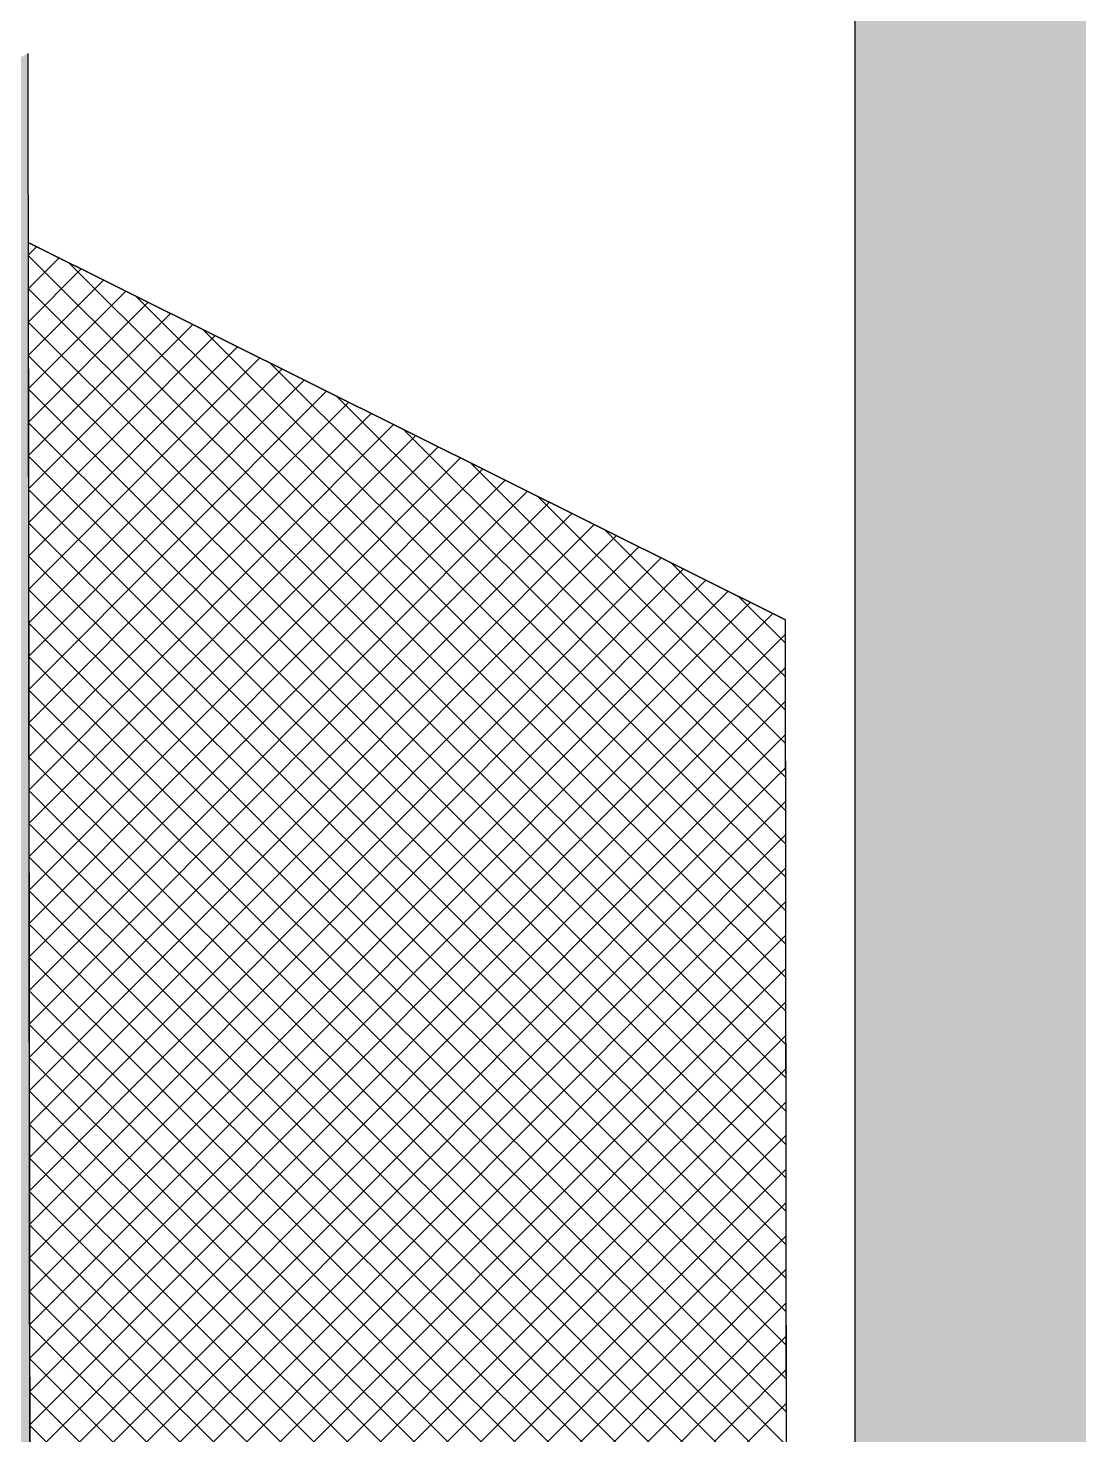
# Model space of a CAD drawing. Extents: x 19 to 316, y 21 to 530.
# Drawn here: x 156.38 to 166.93, y 385.61 to 399.73 of the extents above; entities that cross this region are included whole.
import ezdxf

# ---------------------------------------------------------------- set-up
doc = ezdxf.new("R2010")
doc.units = 0
doc.header["$MEASUREMENT"] = 0
doc.layers.get('0').update_dxf_attribs({"linetype": 'CONTINUOUS'})
doc.layers.add('FURN', color=138, linetype='CONTINUOUS')
doc.layers.add('FURNTIURE', color=7, linetype='CONTINUOUS')

# ---------------------------------------------------------------- blocks, each defined once
blk = doc.blocks.new("50'X96'-G59")
at = {"layer": 'FURNTIURE', "color": 7, "linetype": 'CONTINUOUS'}
for p, q in [((1325.83, 882.474), (1337.83, 894.474)), ((1337.3, 894.474), (1325.944, 883.119)), ((1338.36, 894.474), (1326.36, 882.474)), ((1326.475, 884.179), (1336.769, 894.474)), ((1326.89, 882.474), (1338.891, 894.474)), ((1336.239, 894.474), (1327.005, 885.24)), ((1339.421, 894.474), (1327.421, 882.474)), ((1327.535, 886.301), (1335.709, 894.474)), ((1327.951, 882.474), (1339.951, 894.474)), ((1335.178, 894.474), (1328.066, 887.361)), ((1340.482, 894.474), (1328.481, 882.474)), ((1328.596, 888.422), (1334.648, 894.474)), ((1329.012, 882.474), (1341.012, 894.474)), ((1334.118, 894.474), (1329.127, 889.484)), ((1341.542, 894.474), (1329.542, 882.474)), ((1329.658, 890.544), (1333.587, 894.474)), ((1330.072, 882.474), (1342.073, 894.474)), ((1333.057, 894.474), (1330.188, 891.605)), ((1342.603, 894.474), (1330.603, 882.474)), ((1330.718, 892.666), (1332.527, 894.474)), ((1331.133, 882.474), (1343.133, 894.474)), ((1331.996, 894.474), (1331.249, 893.726)), ((1343.664, 894.474), (1331.663, 882.474)), ((1343.851, 882.475), (1331.852, 894.474)), ((1332.194, 882.474), (1344.194, 894.474)), ((1332.382, 894.474), (1344.382, 882.475)), ((1344.724, 894.474), (1332.724, 882.474)), ((1344.912, 882.475), (1332.913, 894.474)), ((1333.254, 882.474), (1345.255, 894.474)), ((1333.443, 894.474), (1345.442, 882.475)), ((1345.785, 894.474), (1333.785, 882.474)), ((1345.973, 882.475), (1333.973, 894.474)), ((1334.315, 882.474), (1346.315, 894.474)), ((1334.504, 894.474), (1346.503, 882.475)), ((1346.846, 894.474), (1334.845, 882.474)), ((1347.033, 882.475), (1335.034, 894.474)), ((1335.376, 882.474), (1347.376, 894.474)), ((1335.564, 894.474), (1347.564, 882.475)), ((1347.906, 894.474), (1335.906, 882.474)), ((1348.094, 882.475), (1336.095, 894.474)), ((1336.436, 882.474), (1348.437, 894.474)), ((1336.625, 894.474), (1348.624, 882.475)), ((1348.967, 894.474), (1336.967, 882.474)), ((1349.155, 882.475), (1337.155, 894.474)), ((1337.497, 882.474), (1349.497, 894.474)), ((1337.686, 894.474), (1349.685, 882.475)), ((1350.028, 894.474), (1338.027, 882.474)), ((1350.215, 882.475), (1338.216, 894.474)), ((1338.558, 882.474), (1350.558, 894.474)), ((1338.746, 894.474), (1350.746, 882.475)), ((1351.088, 894.474), (1339.088, 882.474)), ((1351.276, 882.475), (1339.277, 894.474)), ((1339.618, 882.474), (1351.619, 894.474)), ((1339.807, 894.474), (1351.806, 882.475)), ((1352.149, 894.474), (1340.149, 882.474)), ((1352.337, 882.475), (1340.337, 894.474)), ((1340.679, 882.474), (1352.679, 894.474)), ((1340.868, 894.474), (1352.867, 882.475)), ((1353.21, 894.474), (1341.209, 882.474)), ((1353.397, 882.475), (1341.398, 894.474)), ((1341.74, 882.474), (1353.74, 894.474)), ((1341.928, 894.474), (1353.928, 882.475)), ((1354.27, 894.474), (1342.27, 882.474)), ((1354.458, 882.475), (1342.459, 894.474)), ((1342.8, 882.474), (1354.801, 894.474)), ((1342.989, 894.474), (1354.988, 882.475)), ((1355.331, 894.474), (1343.331, 882.474)), ((1355.519, 882.475), (1343.519, 894.474)), ((1343.861, 882.474), (1355.701, 894.314)), ((1344.05, 894.474), (1356.049, 882.475)), ((1331.522, 894.274), (1343.321, 882.475)), ((1342.791, 882.475), (1331.345, 893.92)), ((1355.878, 893.961), (1344.391, 882.474)), ((1331.168, 893.567), (1342.26, 882.475)), ((1341.73, 882.475), (1330.992, 893.213)), ((1330.815, 892.86), (1341.2, 882.475)), ((1340.669, 882.475), (1330.638, 892.507)), ((1330.462, 892.152), (1340.139, 882.475)), ((1339.609, 882.475), (1330.284, 891.799)), ((1330.107, 891.446), (1339.078, 882.475)), ((1338.548, 882.475), (1329.931, 891.092)), ((1329.754, 890.738), (1338.018, 882.475)), ((1337.487, 882.475), (1329.577, 890.385)), ((1329.401, 890.031), (1336.957, 882.475)), ((1336.427, 882.475), (1329.224, 889.678)), ((1329.047, 889.325), (1335.896, 882.475)), ((1335.366, 882.475), (1328.871, 888.97)), ((1328.693, 888.617), (1334.836, 882.475)), ((1334.305, 882.475), (1328.516, 888.264)), ((1328.34, 887.91), (1333.775, 882.475)), ((1333.245, 882.475), (1328.163, 887.556)), ((1327.986, 887.203), (1332.714, 882.475)), ((1332.184, 882.475), (1327.81, 886.849)), ((1327.633, 886.496), (1331.654, 882.475)), ((1331.123, 882.475), (1327.456, 886.143)), ((1327.28, 885.788), (1330.593, 882.475)), ((1330.063, 882.475), (1327.102, 885.435)), ((1326.925, 885.082), (1329.532, 882.475)), ((1329.002, 882.475), (1326.749, 884.728)), ((1326.572, 884.374), (1328.472, 882.475)), ((1327.941, 882.475), (1326.395, 884.021)), ((1326.219, 883.667), (1327.411, 882.475)), ((1326.881, 882.475), (1326.042, 883.314)), ((1325.865, 882.961), (1326.35, 882.475)), ((1325.82, 882.475), (1325.689, 882.606))]:
    blk.add_line(p, q, dxfattribs=at)
blk = doc.blocks.new("50'X96'-G58")
at = {"layer": 'FURNTIURE', "color": 7, "linetype": 'CONTINUOUS'}
for p, q in [((1325.622, 882.474), (1331.622, 894.474)), ((1355.622, 894.474), (1331.622, 894.474)), ((1364.622, 882.474), (1322.622, 882.474))]:
    blk.add_line(p, q, dxfattribs=at)
blk.add_lwpolyline([(1355.622, 894.474), (1331.622, 894.474), (1325.622, 882.474), (1361.622, 882.474)], close=True, dxfattribs=at)
at = {"layer": 'FURNTIURE', "color": 253, "linetype": 'CONTINUOUS'}
for points in [[(1364.622, 882.474), (1322.622, 882.474), (1325.622, 876.474)], [(1364.622, 882.474), (1325.622, 876.474), (1364.622, 876.474)]]:
    blk.add_solid(points, dxfattribs=at)
at = {"layer": 'FURNTIURE'}
blk.add_blockref("50'X96'-G59", (0, 0), dxfattribs=at)
blk = doc.blocks.new("50'X96'-G57")
blk.add_blockref("50'X96'-G58", (0, 0))
blk = doc.blocks.new('A$C2B627B83')
at = {"xscale": 0.7499999999999897, "yscale": 0.7499999999999897, "zscale": 0.7499999999999897, "rotation": 90.0724086965355}
blk.add_blockref("50'X96'-G57", (672.942, -978.51), dxfattribs=at)

msp = doc.modelspace()

# ---------------------------------------------------------------- hatches: boundary and pattern name
h = msp.add_hatch(color=228)
h.paths.add_polyline_path([(163.179, 91.726), (158.679, 91.726), (158.679, 87.226), (129.938, 87.226), (129.938, 82.726), (154.179, 82.726), (154.179, 36.226), (187.179, 36.226), (187.179, 45.226), (163.179, 45.226)])
h.paths.add_polyline_path([(28.179, 82.726), (93.938, 82.726), (93.938, 87.226), (74.679, 87.226), (74.679, 169.726), (158.679, 169.726), (158.679, 121.726), (163.179, 121.726), (163.179, 169.726), (167.679, 169.726), (167.679, 174.226), (70.179, 174.226), (70.179, 87.226), (28.179, 87.226), (28.179, 279.226), (113.679, 279.226), (113.679, 303.226), (118.179, 303.226), (118.179, 312.226), (109.179, 312.226), (109.179, 288.226), (28.179, 288.226), (28.179, 456.226), (32.679, 456.226), (32.679, 460.726), (28.179, 460.726), (28.179, 520.726), (118.179, 520.726), (118.179, 529.726), (19.179, 529.726), (19.179, 21.226), (28.179, 21.226)])
h.paths.add_polyline_path([(307.179, 169.726), (307.179, 45.226), (283.179, 45.226), (283.179, 36.226), (316.179, 36.226), (316.179, 405.226), (209.679, 405.226), (209.679, 396.226), (307.179, 396.226), (307.179, 312.226), (221.679, 312.226), (221.679, 303.226), (307.179, 303.226), (307.179, 174.226), (209.679, 174.226), (209.679, 169.726)])
h.paths.add_polyline_path([(173.679, 303.226), (173.679, 312.226), (169.179, 312.226), (169.179, 396.226), (173.679, 396.226), (173.679, 405.226), (169.179, 405.226), (169.179, 465.226), (164.679, 465.226), (164.679, 312.226), (160.179, 312.226), (160.179, 303.226)])
h.paths.add_polyline_path([(109.179, 460.726), (62.679, 460.726), (62.679, 456.226), (118.179, 456.226), (118.179, 489.226), (109.179, 489.226)], flags=17)

# ---------------------------------------------------------------- linework, layer by layer
at = {"color": 0}
msp.add_line((164.679, 465.226), (164.679, 312.226), dxfattribs=at)

# ---------------------------------------------------------------- block references
at = {"layer": 'FURN', "ltscale": 15, "xscale": 0.84375, "yscale": 0.84375, "zscale": 0.84375, "rotation": 180}
msp.add_blockref('A$C2B627B83', (164.679, 410.127), dxfattribs=at)

doc.saveas('drawing.dxf')
